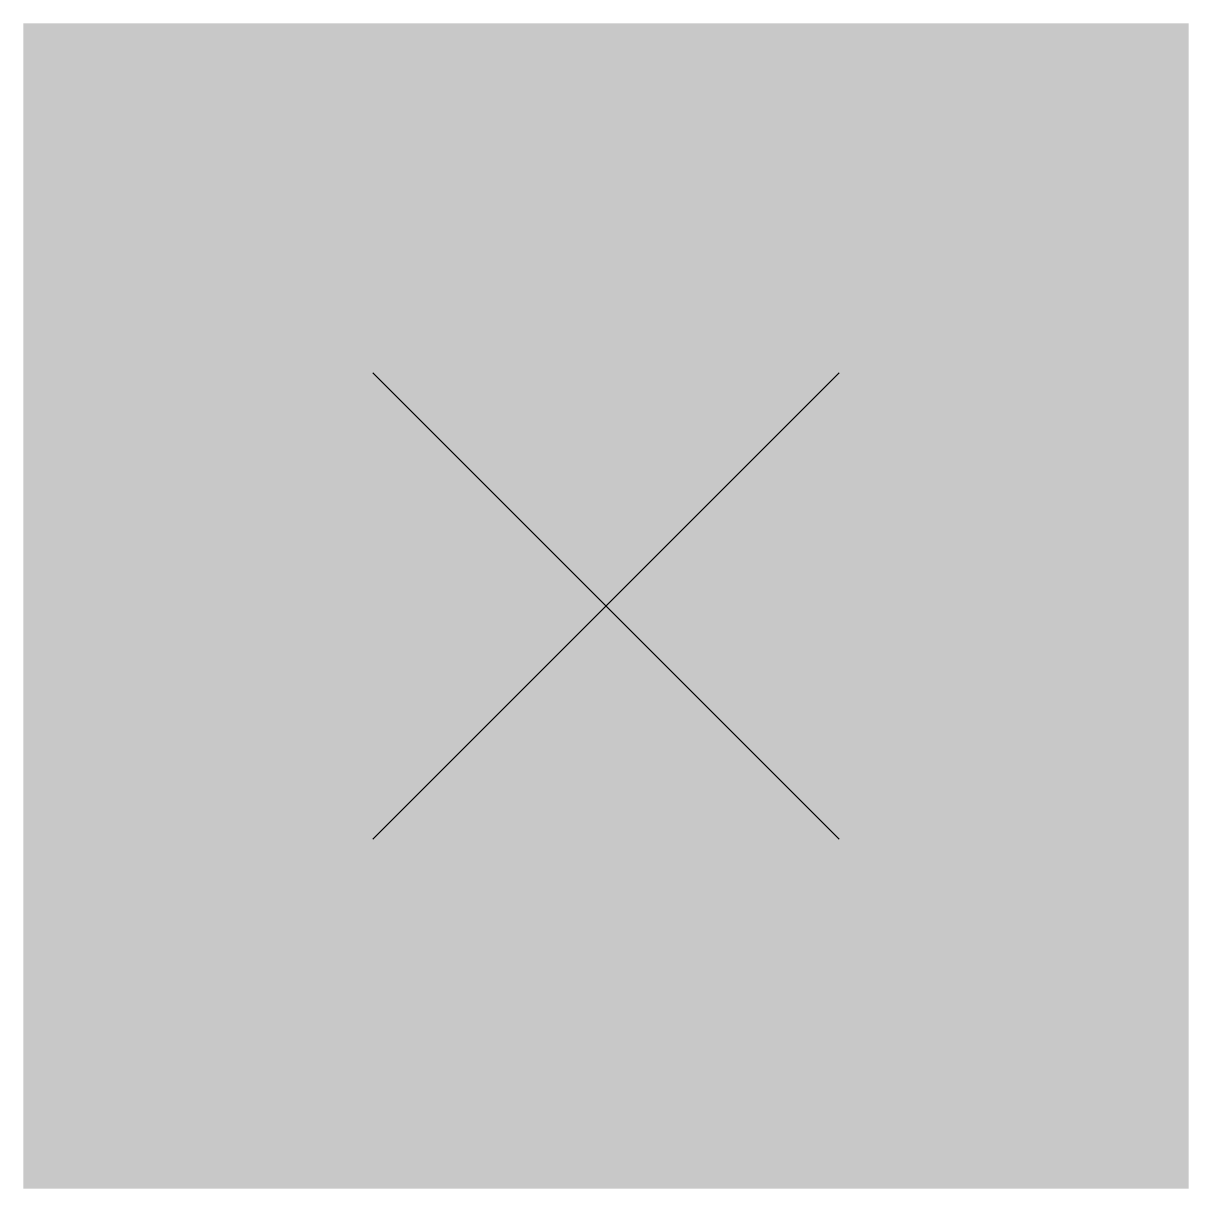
# Model space of a CAD drawing. Header units: millimetres. Extents: x -10 to 0, y 0 to 10.
import ezdxf

# ---------------------------------------------------------------- set-up
doc = ezdxf.new("R2010")
doc.units = ezdxf.units.MM
doc.layers.get('0').update_dxf_attribs({"lineweight": 25, "true_color": 0xffffff})

msp = doc.modelspace()

# ---------------------------------------------------------------- hatches: boundary and pattern name
at = {"true_color": 0x000000}
msp.add_hatch(color=7, dxfattribs=at).paths.add_polyline_path([(-10, 0), (-10, 10), (0, 10), (0, 0)])

# ---------------------------------------------------------------- linework, layer by layer
for p, q in [((-7, 7), (-3, 3)), ((-7, 3), (-3, 7))]:
    msp.add_line(p, q)

doc.saveas('drawing.dxf')
